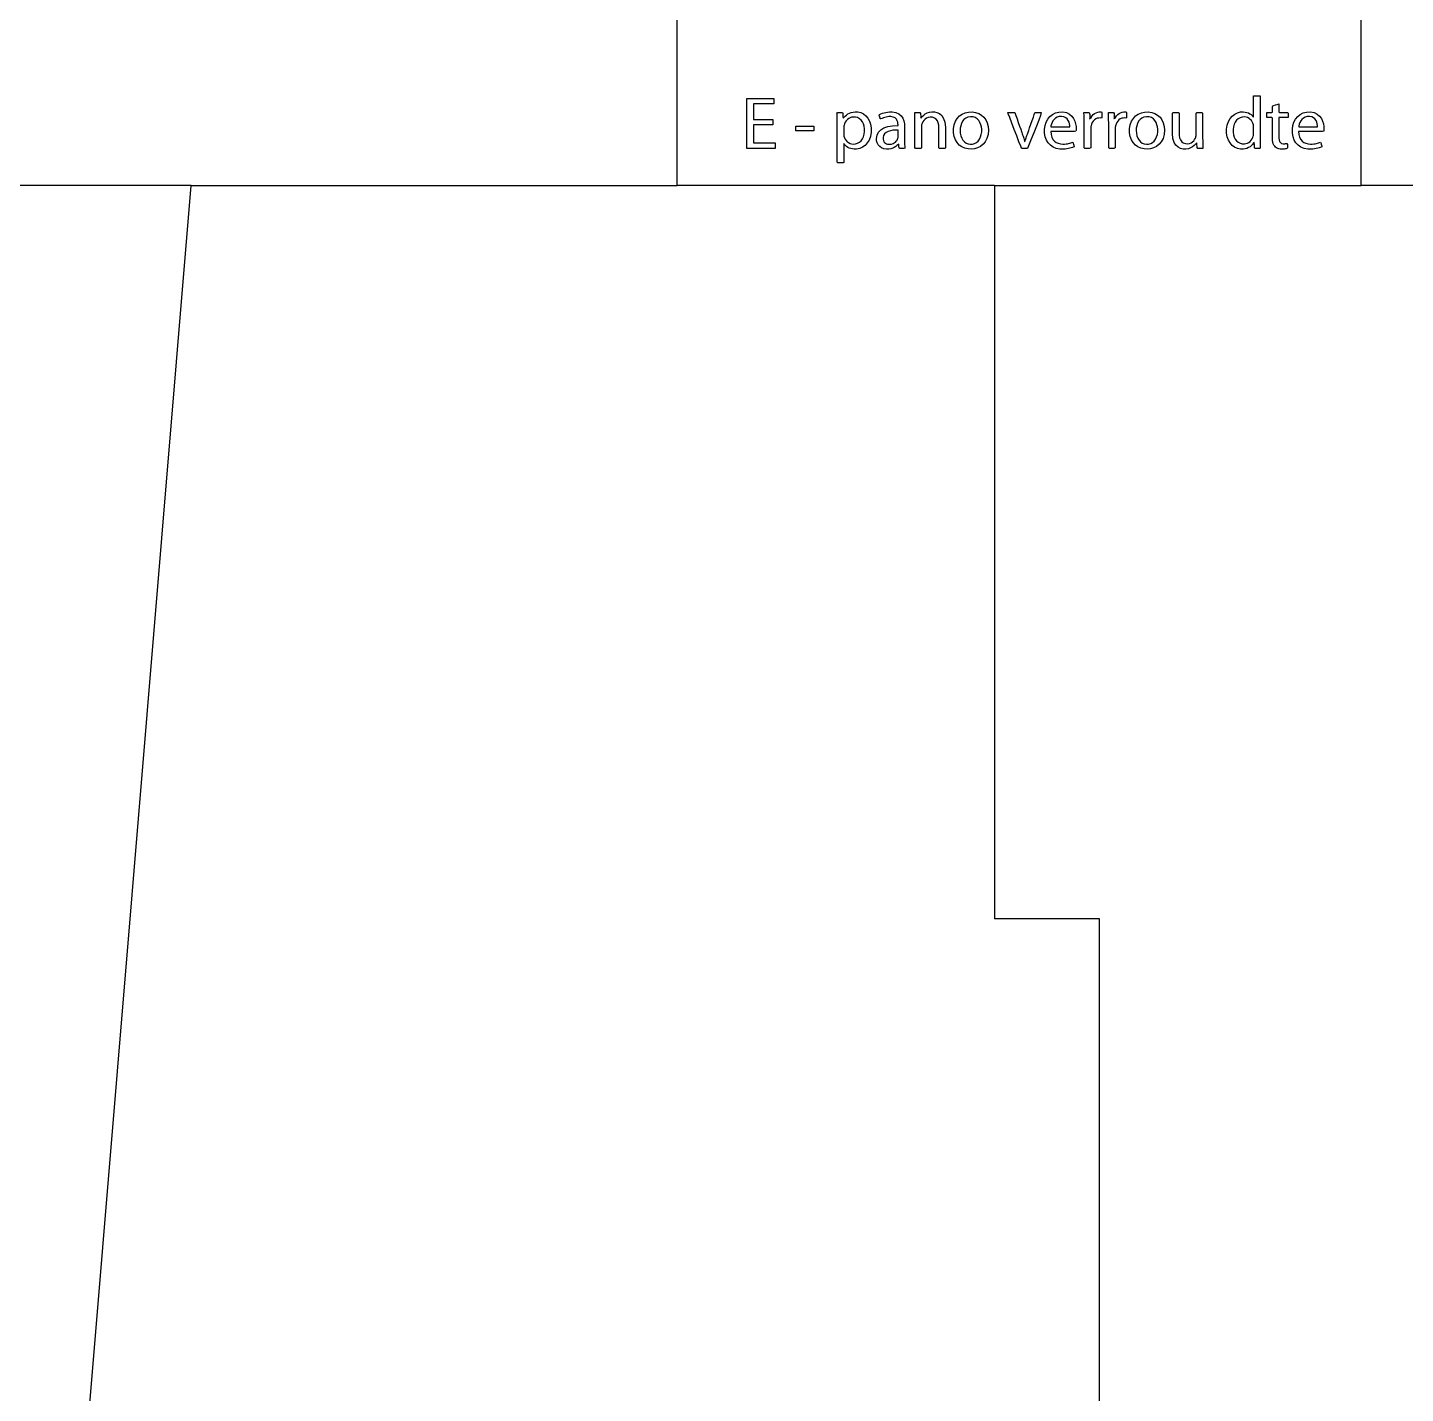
# Model space of a CAD drawing. Header units: metres. Extents: x 1885 to 2636, y 491 to 906.
# Drawn here: x 1999.6 to 2052.2, y 660.9 to 713.1 of the extents above; entities that cross this region are included whole.
import ezdxf

# ---------------------------------------------------------------- set-up
doc = ezdxf.new("R2010")
doc.units = ezdxf.units.M

msp = doc.modelspace()

# ---------------------------------------------------------------- linework, layer by layer
at = {"layer": 'COMPONENT1'}
for p, q in [((2050.537, 707.062), (2050.537, 746.552)), ((2024.437, 707.062), (2024.437, 721.562)), ((2005.89, 707.062), (1994.437, 707.062)), ((2001.55, 654.795), (2005.89, 707.062)), ((2005.89, 707.062), (2024.437, 707.062)), ((2036.551, 707.062), (2024.437, 707.062)), ((2036.551, 707.062), (2050.537, 707.062)), ((2036.551, 707.062), (2036.551, 679.062)), ((2062.837, 707.062), (2050.537, 707.062)), ((2040.552, 679.062), (2036.551, 679.062)), ((2040.552, 660.062), (2040.552, 679.062))]:
    msp.add_line(p, q, dxfattribs=at)
at = {"layer": 'COMPONENT18'}
for p, q in [((2027.099, 708.483), (2027.099, 710.384)), ((2027.099, 710.384), (2028.128, 710.384)), ((2028.128, 710.384), (2028.128, 710.178)), ((2046.43, 710.457), (2046.43, 710.486)), ((2046.43, 710.486), (2046.471, 710.486)), ((2046.43, 710.37), (2046.43, 710.457)), ((2046.43, 710.244), (2046.43, 710.37)), ((2046.471, 710.486), (2046.51, 710.486)), ((2046.51, 710.486), (2046.555, 710.486)), ((2046.555, 710.486), (2046.599, 710.486)), ((2046.599, 710.486), (2046.638, 710.486)), ((2046.638, 710.486), (2046.676, 710.486)), ((2046.676, 710.486), (2046.676, 710.416)), ((2046.676, 710.416), (2046.676, 710.233)), ((2028.128, 710.178), (2027.347, 710.178)), ((2027.347, 710.178), (2027.347, 709.578)), ((2030.534, 709.844), (2030.565, 709.848)), ((2030.536, 709.795), (2030.534, 709.844)), ((2030.538, 709.745), (2030.536, 709.795)), ((2030.565, 709.848), (2030.599, 709.848)), ((2030.599, 709.848), (2030.638, 709.848)), ((2030.638, 709.848), (2030.679, 709.848)), ((2030.679, 709.848), (2030.714, 709.848)), ((2030.714, 709.848), (2030.741, 709.848)), ((2030.741, 709.848), (2030.755, 709.818)), ((2030.755, 709.818), (2030.757, 709.782)), ((2030.757, 709.782), (2030.76, 709.74)), ((2030.892, 709.755), (2030.947, 709.795)), ((2030.947, 709.795), (2031.008, 709.827)), ((2031.008, 709.827), (2031.074, 709.851)), ((2031.074, 709.851), (2031.147, 709.868)), ((2031.147, 709.868), (2031.224, 709.876)), ((2031.224, 709.876), (2031.329, 709.872)), ((2031.329, 709.872), (2031.443, 709.846)), ((2031.443, 709.846), (2031.546, 709.796)), ((2031.546, 709.796), (2031.637, 709.725)), ((2032.16, 709.77), (2032.213, 709.797)), ((2032.213, 709.797), (2032.271, 709.821)), ((2032.271, 709.821), (2032.333, 709.841)), ((2032.333, 709.841), (2032.399, 709.857)), ((2032.399, 709.857), (2032.468, 709.869)), ((2032.468, 709.869), (2032.539, 709.875)), ((2032.539, 709.875), (2032.639, 709.875)), ((2032.639, 709.875), (2032.786, 709.851)), ((2032.786, 709.851), (2032.901, 709.799)), ((2032.901, 709.799), (2032.987, 709.725)), ((2033.502, 709.814), (2033.501, 709.848)), ((2033.501, 709.848), (2033.561, 709.848)), ((2033.505, 709.763), (2033.502, 709.814)), ((2033.561, 709.848), (2033.609, 709.848)), ((2033.609, 709.848), (2033.657, 709.848)), ((2033.657, 709.848), (2033.697, 709.848)), ((2033.697, 709.848), (2033.722, 709.813)), ((2033.722, 709.813), (2033.724, 709.769)), ((2033.843, 709.75), (2033.906, 709.797)), ((2033.906, 709.797), (2033.979, 709.835)), ((2033.979, 709.835), (2034.063, 709.862)), ((2034.063, 709.862), (2034.157, 709.876)), ((2034.157, 709.876), (2034.25, 709.873)), ((2034.25, 709.873), (2034.346, 709.852)), ((2034.346, 709.852), (2034.442, 709.807)), ((2034.442, 709.807), (2034.531, 709.734)), ((2035.211, 709.718), (2035.313, 709.79)), ((2035.313, 709.79), (2035.429, 709.841)), ((2035.429, 709.841), (2035.555, 709.87)), ((2035.555, 709.87), (2035.691, 709.876)), ((2035.691, 709.876), (2035.824, 709.857)), ((2035.824, 709.857), (2035.945, 709.816)), ((2035.945, 709.816), (2036.051, 709.753)), ((2037.073, 709.802), (2037.056, 709.848)), ((2037.056, 709.848), (2037.1, 709.848)), ((2037.128, 709.658), (2037.073, 709.802)), ((2037.1, 709.848), (2037.142, 709.848)), ((2037.142, 709.848), (2037.19, 709.848)), ((2037.19, 709.848), (2037.238, 709.848)), ((2037.238, 709.848), (2037.28, 709.848)), ((2037.28, 709.848), (2037.321, 709.848)), ((2037.321, 709.848), (2037.332, 709.816)), ((2037.332, 709.816), (2037.362, 709.732)), ((2038.028, 709.675), (2038.064, 709.779)), ((2038.064, 709.779), (2038.085, 709.84)), ((2038.085, 709.84), (2038.111, 709.848)), ((2038.111, 709.848), (2038.147, 709.848)), ((2038.147, 709.848), (2038.191, 709.848)), ((2038.191, 709.848), (2038.239, 709.848)), ((2038.239, 709.848), (2038.284, 709.848)), ((2038.284, 709.848), (2038.321, 709.848)), ((2038.321, 709.848), (2038.305, 709.74)), ((2038.659, 709.701), (2038.757, 709.78)), ((2038.757, 709.78), (2038.871, 709.838)), ((2038.871, 709.838), (2039.001, 709.87)), ((2039.001, 709.87), (2039.149, 709.875)), ((2039.149, 709.875), (2039.291, 709.847)), ((2039.291, 709.847), (2039.405, 709.792)), ((2039.405, 709.792), (2039.495, 709.716)), ((2039.959, 709.814), (2039.958, 709.848)), ((2039.958, 709.848), (2040.004, 709.848)), ((2039.961, 709.763), (2039.959, 709.814)), ((2040.004, 709.848), (2040.043, 709.848)), ((2040.043, 709.848), (2040.085, 709.848)), ((2040.085, 709.848), (2040.124, 709.848)), ((2040.124, 709.848), (2040.155, 709.848)), ((2040.155, 709.848), (2040.175, 709.818)), ((2040.175, 709.818), (2040.177, 709.776)), ((2040.177, 709.776), (2040.179, 709.725)), ((2040.314, 709.769), (2040.365, 709.811)), ((2040.365, 709.811), (2040.421, 709.843)), ((2040.421, 709.843), (2040.482, 709.864)), ((2040.482, 709.864), (2040.545, 709.875)), ((2040.545, 709.875), (2040.58, 709.877)), ((2040.58, 709.877), (2040.607, 709.875)), ((2040.607, 709.875), (2040.632, 709.872)), ((2040.632, 709.872), (2040.642, 709.837)), ((2040.642, 709.837), (2040.642, 709.798)), ((2040.642, 709.798), (2040.642, 709.754)), ((2040.893, 709.814), (2040.892, 709.848)), ((2040.892, 709.848), (2040.938, 709.848)), ((2040.896, 709.763), (2040.893, 709.814)), ((2040.938, 709.848), (2040.977, 709.848)), ((2040.977, 709.848), (2041.019, 709.848)), ((2041.019, 709.848), (2041.058, 709.848)), ((2041.058, 709.848), (2041.089, 709.848)), ((2041.089, 709.848), (2041.109, 709.818)), ((2041.109, 709.818), (2041.111, 709.776)), ((2041.111, 709.776), (2041.113, 709.725)), ((2041.248, 709.769), (2041.299, 709.811)), ((2041.299, 709.811), (2041.356, 709.843)), ((2041.356, 709.843), (2041.416, 709.864)), ((2041.416, 709.864), (2041.479, 709.875)), ((2041.479, 709.875), (2041.514, 709.877)), ((2041.514, 709.877), (2041.541, 709.875)), ((2041.541, 709.875), (2041.566, 709.872)), ((2041.566, 709.872), (2041.576, 709.837)), ((2041.576, 709.837), (2041.576, 709.798)), ((2041.576, 709.798), (2041.576, 709.754)), ((2041.93, 709.718), (2042.033, 709.79)), ((2042.033, 709.79), (2042.148, 709.841)), ((2042.148, 709.841), (2042.275, 709.87)), ((2042.275, 709.87), (2042.41, 709.876)), ((2042.41, 709.876), (2042.544, 709.857)), ((2042.544, 709.857), (2042.665, 709.816)), ((2042.665, 709.816), (2042.771, 709.753)), ((2043.338, 709.826), (2043.363, 709.848)), ((2043.338, 709.724), (2043.338, 709.826)), ((2043.363, 709.848), (2043.408, 709.848)), ((2043.408, 709.848), (2043.462, 709.848)), ((2043.462, 709.848), (2043.516, 709.848)), ((2043.516, 709.848), (2043.56, 709.848)), ((2043.56, 709.848), (2043.586, 709.827)), ((2043.586, 709.827), (2043.586, 709.731)), ((2044.24, 709.825), (2044.266, 709.848)), ((2044.24, 709.718), (2044.24, 709.825)), ((2044.266, 709.848), (2044.31, 709.848)), ((2044.31, 709.848), (2044.364, 709.848)), ((2044.364, 709.848), (2044.419, 709.848)), ((2044.419, 709.848), (2044.463, 709.848)), ((2044.463, 709.848), (2044.488, 709.821)), ((2044.488, 709.821), (2044.488, 709.694)), ((2045.614, 709.715), (2045.71, 709.79)), ((2045.71, 709.79), (2045.816, 709.842)), ((2045.816, 709.842), (2045.932, 709.871)), ((2045.932, 709.871), (2046.039, 709.876)), ((2046.039, 709.876), (2046.111, 709.869)), ((2046.111, 709.869), (2046.178, 709.854)), ((2046.178, 709.854), (2046.237, 709.832)), ((2046.237, 709.832), (2046.289, 709.805)), ((2046.289, 709.805), (2046.335, 709.773)), ((2046.335, 709.773), (2046.373, 709.738)), ((2046.43, 710.097), (2046.43, 710.244)), ((2046.43, 709.948), (2046.43, 710.097)), ((2046.43, 709.815), (2046.43, 709.948)), ((2046.43, 709.717), (2046.43, 709.815)), ((2046.676, 710.233), (2046.676, 709.972)), ((2046.676, 709.972), (2046.676, 709.673)), ((2046.936, 709.823), (2046.943, 709.848)), ((2046.936, 709.782), (2046.936, 709.823)), ((2046.936, 709.734), (2046.936, 709.782)), ((2046.943, 709.848), (2046.976, 709.848)), ((2046.976, 709.848), (2047.026, 709.848)), ((2047.026, 709.848), (2047.079, 709.848)), ((2047.079, 709.848), (2047.123, 709.848)), ((2047.123, 709.848), (2047.148, 709.86)), ((2047.148, 710.078), (2047.162, 710.107)), ((2047.148, 710.027), (2047.148, 710.078)), ((2047.148, 709.964), (2047.148, 710.027)), ((2047.148, 709.903), (2047.148, 709.964)), ((2047.148, 709.86), (2047.148, 709.903)), ((2047.162, 710.107), (2047.206, 710.12)), ((2047.206, 710.12), (2047.265, 710.138)), ((2047.265, 710.138), (2047.325, 710.156)), ((2047.325, 710.156), (2047.39, 710.176)), ((2047.39, 710.176), (2047.39, 710.088)), ((2047.39, 710.088), (2047.39, 710.007)), ((2047.39, 710.007), (2047.39, 709.927)), ((2047.39, 709.927), (2047.39, 709.868)), ((2047.39, 709.868), (2047.424, 709.848)), ((2047.424, 709.848), (2047.495, 709.848)), ((2047.495, 709.848), (2047.584, 709.848)), ((2047.584, 709.848), (2047.669, 709.848)), ((2047.669, 709.848), (2047.729, 709.848)), ((2047.729, 709.848), (2047.745, 709.827)), ((2047.745, 709.827), (2047.745, 709.787)), ((2047.745, 709.787), (2047.745, 709.74)), ((2048.114, 709.701), (2048.211, 709.78)), ((2048.211, 709.78), (2048.325, 709.838)), ((2048.325, 709.838), (2048.455, 709.87)), ((2048.455, 709.87), (2048.604, 709.875)), ((2048.604, 709.875), (2048.745, 709.847)), ((2048.745, 709.847), (2048.859, 709.792)), ((2048.859, 709.792), (2048.949, 709.716)), ((2027.347, 709.578), (2028.083, 709.578)), ((2028.083, 709.374), (2027.347, 709.374)), ((2027.347, 709.374), (2027.347, 708.689)), ((2028.083, 709.578), (2028.083, 709.374)), ((2028.959, 709.154), (2028.959, 709.335)), ((2028.959, 709.335), (2029.655, 709.335)), ((2029.655, 709.335), (2029.655, 709.154)), ((2030.54, 709.694), (2030.538, 709.745)), ((2030.541, 709.64), (2030.54, 709.694)), ((2030.543, 709.584), (2030.541, 709.64)), ((2030.544, 709.527), (2030.543, 709.584)), ((2030.544, 709.466), (2030.544, 709.527)), ((2030.545, 709.403), (2030.544, 709.466)), ((2030.545, 709.34), (2030.545, 709.403)), ((2030.545, 709.176), (2030.545, 709.34)), ((2030.76, 709.74), (2030.762, 709.697)), ((2030.762, 709.697), (2030.765, 709.658)), ((2030.765, 709.658), (2030.767, 709.629)), ((2030.767, 709.629), (2030.799, 709.654)), ((2030.791, 709.298), (2030.79, 709.263)), ((2030.79, 709.263), (2030.79, 709.235)), ((2030.797, 709.335), (2030.791, 709.298)), ((2030.806, 709.371), (2030.797, 709.335)), ((2030.799, 709.654), (2030.842, 709.708)), ((2030.821, 709.422), (2030.806, 709.371)), ((2030.85, 709.482), (2030.821, 709.422)), ((2030.842, 709.708), (2030.892, 709.755)), ((2030.887, 709.536), (2030.85, 709.482)), ((2030.931, 709.582), (2030.887, 709.536)), ((2030.981, 709.62), (2030.931, 709.582)), ((2031.036, 709.649), (2030.981, 709.62)), ((2031.094, 709.668), (2031.036, 709.649)), ((2031.155, 709.678), (2031.094, 709.668)), ((2031.236, 709.675), (2031.155, 709.678)), ((2031.321, 709.654), (2031.236, 709.675)), ((2031.394, 709.615), (2031.321, 709.654)), ((2031.457, 709.56), (2031.394, 709.615)), ((2031.507, 709.493), (2031.457, 709.56)), ((2031.546, 709.413), (2031.507, 709.493)), ((2031.572, 709.325), (2031.546, 709.413)), ((2031.586, 709.231), (2031.572, 709.325)), ((2031.637, 709.725), (2031.713, 709.634)), ((2031.713, 709.634), (2031.773, 709.525)), ((2031.773, 709.525), (2031.815, 709.4)), ((2031.815, 709.4), (2031.836, 709.26)), ((2031.836, 709.26), (2031.836, 709.097)), ((2032.146, 709.737), (2032.16, 709.77)), ((2032.156, 709.709), (2032.146, 709.737)), ((2032.167, 709.675), (2032.156, 709.709)), ((2032.179, 709.641), (2032.167, 709.675)), ((2032.188, 709.612), (2032.179, 709.641)), ((2032.213, 709.603), (2032.188, 709.612)), ((2032.209, 709.19), (2032.328, 709.261)), ((2032.257, 709.627), (2032.213, 709.603)), ((2032.305, 709.648), (2032.257, 709.627)), ((2032.355, 709.664), (2032.305, 709.648)), ((2032.328, 709.261), (2032.477, 709.312)), ((2032.407, 709.678), (2032.355, 709.664)), ((2032.46, 709.687), (2032.407, 709.678)), ((2032.515, 709.692), (2032.46, 709.687)), ((2032.477, 709.312), (2032.656, 709.342)), ((2032.586, 709.692), (2032.515, 709.692)), ((2032.682, 709.676), (2032.586, 709.692)), ((2032.656, 709.342), (2032.864, 709.352)), ((2032.753, 709.642), (2032.682, 709.676)), ((2032.803, 709.594), (2032.753, 709.642)), ((2032.835, 709.539), (2032.803, 709.594)), ((2032.854, 709.48), (2032.835, 709.539)), ((2032.862, 709.423), (2032.854, 709.48)), ((2032.864, 709.378), (2032.862, 709.423)), ((2032.864, 709.352), (2032.864, 709.378)), ((2032.987, 709.725), (2033.047, 709.633)), ((2033.047, 709.633), (2033.085, 709.53)), ((2033.085, 709.53), (2033.105, 709.418)), ((2033.105, 709.418), (2033.109, 709.32)), ((2033.109, 709.32), (2033.109, 709.286)), ((2033.109, 709.286), (2033.109, 709.211)), ((2033.507, 709.711), (2033.505, 709.763)), ((2033.509, 709.657), (2033.507, 709.711)), ((2033.51, 709.601), (2033.509, 709.657)), ((2033.51, 709.541), (2033.51, 709.601)), ((2033.511, 709.479), (2033.51, 709.541)), ((2033.511, 709.418), (2033.511, 709.479)), ((2033.511, 709.264), (2033.511, 709.418)), ((2033.511, 709.055), (2033.511, 709.264)), ((2033.724, 709.769), (2033.728, 709.719)), ((2033.728, 709.719), (2033.73, 709.671)), ((2033.73, 709.671), (2033.733, 709.636)), ((2033.733, 709.636), (2033.79, 709.698)), ((2033.76, 709.342), (2033.759, 709.304)), ((2033.759, 709.304), (2033.759, 709.254)), ((2033.759, 709.254), (2033.759, 709.127)), ((2033.765, 709.378), (2033.76, 709.342)), ((2033.773, 709.41), (2033.765, 709.378)), ((2033.783, 709.44), (2033.773, 709.41)), ((2033.812, 709.499), (2033.783, 709.44)), ((2033.79, 709.698), (2033.843, 709.75)), ((2033.851, 709.552), (2033.812, 709.499)), ((2033.899, 709.598), (2033.851, 709.552)), ((2033.954, 709.635), (2033.899, 709.598)), ((2034.017, 709.66), (2033.954, 709.635)), ((2034.085, 709.672), (2034.017, 709.66)), ((2034.174, 709.668), (2034.085, 709.672)), ((2034.257, 709.641), (2034.174, 709.668)), ((2034.321, 709.595), (2034.257, 709.641)), ((2034.369, 709.531), (2034.321, 709.595)), ((2034.401, 709.454), (2034.369, 709.531)), ((2034.419, 709.366), (2034.401, 709.454)), ((2034.425, 709.27), (2034.419, 709.366)), ((2034.425, 709.222), (2034.425, 709.27)), ((2034.531, 709.734), (2034.604, 709.627)), ((2034.604, 709.627), (2034.654, 709.483)), ((2034.654, 709.483), (2034.673, 709.295)), ((2034.673, 709.295), (2034.673, 709.246)), ((2034.982, 709.235), (2035.007, 709.383)), ((2035.007, 709.383), (2035.055, 709.514)), ((2035.055, 709.514), (2035.124, 709.626)), ((2035.124, 709.626), (2035.211, 709.718)), ((2035.238, 709.256), (2035.232, 709.163)), ((2035.255, 709.348), (2035.238, 709.256)), ((2035.284, 709.435), (2035.255, 709.348)), ((2035.326, 709.514), (2035.284, 709.435)), ((2035.38, 709.582), (2035.326, 709.514)), ((2035.448, 709.636), (2035.38, 709.582)), ((2035.529, 709.673), (2035.448, 709.636)), ((2035.624, 709.689), (2035.529, 709.673)), ((2035.725, 709.683), (2035.624, 709.689)), ((2035.813, 709.654), (2035.725, 709.683)), ((2035.886, 709.606), (2035.813, 709.654)), ((2035.945, 709.543), (2035.886, 709.606)), ((2035.991, 709.468), (2035.945, 709.543)), ((2036.025, 709.385), (2035.991, 709.468)), ((2036.047, 709.298), (2036.025, 709.385)), ((2036.057, 709.211), (2036.047, 709.298)), ((2036.051, 709.753), (2036.141, 709.671)), ((2036.141, 709.671), (2036.214, 709.57)), ((2036.214, 709.57), (2036.268, 709.453)), ((2036.268, 709.453), (2036.301, 709.322)), ((2036.301, 709.322), (2036.313, 709.177)), ((2037.207, 709.449), (2037.128, 709.658)), ((2037.301, 709.204), (2037.207, 709.449)), ((2037.362, 709.732), (2037.404, 709.611)), ((2037.404, 709.611), (2037.452, 709.473)), ((2037.452, 709.473), (2037.501, 709.334)), ((2037.501, 709.334), (2037.544, 709.211)), ((2037.85, 709.162), (2037.887, 709.27)), ((2037.887, 709.27), (2037.933, 709.403)), ((2037.933, 709.403), (2037.982, 709.543)), ((2037.982, 709.543), (2038.028, 709.675)), ((2038.143, 709.329), (2038.045, 709.077)), ((2038.234, 709.56), (2038.143, 709.329)), ((2038.305, 709.74), (2038.234, 709.56)), ((2038.457, 709.21), (2038.478, 709.353)), ((2038.478, 709.353), (2038.519, 709.484)), ((2038.519, 709.484), (2038.58, 709.601)), ((2038.58, 709.601), (2038.659, 709.701)), ((2038.701, 709.34), (2038.698, 709.298)), ((2038.698, 709.298), (2038.745, 709.298)), ((2038.718, 709.406), (2038.701, 709.34)), ((2038.743, 709.471), (2038.718, 709.406)), ((2038.777, 709.534), (2038.743, 709.471)), ((2038.745, 709.298), (2038.834, 709.298)), ((2038.821, 709.59), (2038.777, 709.534)), ((2038.875, 709.638), (2038.821, 709.59)), ((2038.834, 709.298), (2038.95, 709.298)), ((2038.941, 709.674), (2038.875, 709.638)), ((2039.018, 709.695), (2038.941, 709.674)), ((2038.95, 709.298), (2039.079, 709.298)), ((2039.108, 709.698), (2039.018, 709.695)), ((2039.079, 709.298), (2039.206, 709.298)), ((2039.194, 709.681), (2039.108, 709.698)), ((2039.264, 709.648), (2039.194, 709.681)), ((2039.206, 709.298), (2039.315, 709.298)), ((2039.318, 709.603), (2039.264, 709.648)), ((2039.315, 709.298), (2039.391, 709.298)), ((2039.36, 709.547), (2039.318, 709.603)), ((2039.389, 709.485), (2039.36, 709.547)), ((2039.408, 709.421), (2039.389, 709.485)), ((2039.391, 709.298), (2039.42, 709.298)), ((2039.418, 709.357), (2039.408, 709.421)), ((2039.42, 709.298), (2039.418, 709.357)), ((2039.495, 709.716), (2039.562, 709.624)), ((2039.562, 709.624), (2039.61, 709.522)), ((2039.61, 709.522), (2039.641, 709.416)), ((2039.641, 709.416), (2039.656, 709.312)), ((2039.656, 709.312), (2039.66, 709.232)), ((2039.963, 709.71), (2039.961, 709.763)), ((2039.965, 709.656), (2039.963, 709.71)), ((2039.966, 709.601), (2039.965, 709.656)), ((2039.967, 709.543), (2039.966, 709.601)), ((2039.968, 709.484), (2039.967, 709.543)), ((2039.968, 709.422), (2039.968, 709.484)), ((2039.968, 709.379), (2039.968, 709.422)), ((2039.968, 709.265), (2039.968, 709.379)), ((2039.968, 709.105), (2039.968, 709.265)), ((2040.179, 709.725), (2040.181, 709.673)), ((2040.181, 709.673), (2040.183, 709.626)), ((2040.183, 709.626), (2040.23, 709.66)), ((2040.184, 709.592), (2040.183, 709.626)), ((2040.217, 709.256), (2040.216, 709.225)), ((2040.22, 709.287), (2040.217, 709.256)), ((2040.223, 709.316), (2040.22, 709.287)), ((2040.228, 709.343), (2040.223, 709.316)), ((2040.248, 709.411), (2040.228, 709.343)), ((2040.23, 709.66), (2040.268, 709.719)), ((2040.276, 709.472), (2040.248, 709.411)), ((2040.268, 709.719), (2040.314, 709.769)), ((2040.312, 709.526), (2040.276, 709.472)), ((2040.356, 709.57), (2040.312, 709.526)), ((2040.406, 709.605), (2040.356, 709.57)), ((2040.463, 709.629), (2040.406, 709.605)), ((2040.526, 709.641), (2040.463, 709.629)), ((2040.577, 709.642), (2040.526, 709.641)), ((2040.61, 709.641), (2040.577, 709.642)), ((2040.642, 709.645), (2040.61, 709.641)), ((2040.642, 709.754), (2040.642, 709.709)), ((2040.642, 709.709), (2040.642, 709.671)), ((2040.642, 709.671), (2040.642, 709.645)), ((2040.898, 709.71), (2040.896, 709.763)), ((2040.899, 709.656), (2040.898, 709.71)), ((2040.9, 709.601), (2040.899, 709.656)), ((2040.901, 709.543), (2040.9, 709.601)), ((2040.902, 709.484), (2040.901, 709.543)), ((2040.902, 709.422), (2040.902, 709.484)), ((2040.902, 709.379), (2040.902, 709.422)), ((2040.902, 709.265), (2040.902, 709.379)), ((2040.902, 709.105), (2040.902, 709.265)), ((2041.113, 709.725), (2041.115, 709.673)), ((2041.115, 709.673), (2041.117, 709.626)), ((2041.117, 709.626), (2041.164, 709.66)), ((2041.119, 709.592), (2041.117, 709.626)), ((2041.151, 709.256), (2041.15, 709.225)), ((2041.154, 709.287), (2041.151, 709.256)), ((2041.157, 709.316), (2041.154, 709.287)), ((2041.162, 709.343), (2041.157, 709.316)), ((2041.182, 709.411), (2041.162, 709.343)), ((2041.164, 709.66), (2041.203, 709.719)), ((2041.21, 709.472), (2041.182, 709.411)), ((2041.203, 709.719), (2041.248, 709.769)), ((2041.246, 709.526), (2041.21, 709.472)), ((2041.29, 709.57), (2041.246, 709.526)), ((2041.341, 709.605), (2041.29, 709.57)), ((2041.398, 709.629), (2041.341, 709.605)), ((2041.461, 709.641), (2041.398, 709.629)), ((2041.511, 709.642), (2041.461, 709.641)), ((2041.544, 709.641), (2041.511, 709.642)), ((2041.576, 709.645), (2041.544, 709.641)), ((2041.576, 709.754), (2041.576, 709.709)), ((2041.576, 709.709), (2041.576, 709.671)), ((2041.576, 709.671), (2041.576, 709.645)), ((2041.701, 709.235), (2041.726, 709.383)), ((2041.726, 709.383), (2041.775, 709.514)), ((2041.775, 709.514), (2041.843, 709.626)), ((2041.843, 709.626), (2041.93, 709.718)), ((2041.957, 709.256), (2041.952, 709.163)), ((2041.975, 709.348), (2041.957, 709.256)), ((2042.004, 709.435), (2041.975, 709.348)), ((2042.046, 709.514), (2042.004, 709.435)), ((2042.1, 709.582), (2042.046, 709.514)), ((2042.167, 709.636), (2042.1, 709.582)), ((2042.248, 709.673), (2042.167, 709.636)), ((2042.343, 709.689), (2042.248, 709.673)), ((2042.445, 709.683), (2042.343, 709.689)), ((2042.533, 709.654), (2042.445, 709.683)), ((2042.606, 709.606), (2042.533, 709.654)), ((2042.665, 709.543), (2042.606, 709.606)), ((2042.711, 709.468), (2042.665, 709.543)), ((2042.745, 709.385), (2042.711, 709.468)), ((2042.766, 709.298), (2042.745, 709.385)), ((2042.777, 709.211), (2042.766, 709.298)), ((2042.771, 709.753), (2042.861, 709.671)), ((2042.861, 709.671), (2042.934, 709.57)), ((2042.934, 709.57), (2042.987, 709.453)), ((2042.987, 709.453), (2043.021, 709.322)), ((2043.021, 709.322), (2043.032, 709.177)), ((2043.338, 709.567), (2043.338, 709.724)), ((2043.338, 709.39), (2043.338, 709.567)), ((2043.338, 709.223), (2043.338, 709.39)), ((2043.586, 709.731), (2043.586, 709.583)), ((2043.586, 709.583), (2043.586, 709.415)), ((2043.586, 709.415), (2043.586, 709.258)), ((2043.586, 709.258), (2043.586, 709.141)), ((2044.24, 709.554), (2044.24, 709.718)), ((2044.24, 709.368), (2044.24, 709.554)), ((2044.24, 709.194), (2044.24, 709.368)), ((2044.488, 709.694), (2044.488, 709.5)), ((2044.488, 709.5), (2044.488, 709.279)), ((2044.488, 709.279), (2044.488, 709.072)), ((2045.402, 709.215), (2045.424, 709.368)), ((2045.424, 709.368), (2045.469, 709.503)), ((2045.469, 709.503), (2045.533, 709.619)), ((2045.533, 709.619), (2045.614, 709.715)), ((2045.665, 709.307), (2045.653, 709.204)), ((2045.691, 709.401), (2045.665, 709.307)), ((2045.729, 709.485), (2045.691, 709.401)), ((2045.779, 709.556), (2045.729, 709.485)), ((2045.841, 709.612), (2045.779, 709.556)), ((2045.913, 709.653), (2045.841, 709.612)), ((2045.996, 709.677), (2045.913, 709.653)), ((2046.08, 709.681), (2045.996, 709.677)), ((2046.145, 709.673), (2046.08, 709.681)), ((2046.204, 709.654), (2046.145, 709.673)), ((2046.258, 709.625), (2046.204, 709.654)), ((2046.305, 709.589), (2046.258, 709.625)), ((2046.346, 709.546), (2046.305, 709.589)), ((2046.379, 709.498), (2046.346, 709.546)), ((2046.373, 709.738), (2046.405, 709.7)), ((2046.404, 709.445), (2046.379, 709.498)), ((2046.422, 709.383), (2046.404, 709.445)), ((2046.405, 709.7), (2046.424, 709.671)), ((2046.426, 709.357), (2046.422, 709.383)), ((2046.424, 709.671), (2046.43, 709.717)), ((2046.429, 709.33), (2046.426, 709.357)), ((2046.43, 709.293), (2046.429, 709.33)), ((2046.43, 709.257), (2046.43, 709.293)), ((2046.43, 709.22), (2046.43, 709.257)), ((2046.676, 709.673), (2046.676, 709.373)), ((2046.676, 709.373), (2046.676, 709.108)), ((2046.936, 709.691), (2046.936, 709.734)), ((2046.94, 709.659), (2046.936, 709.691)), ((2046.969, 709.659), (2046.94, 709.659)), ((2047.017, 709.659), (2046.969, 709.659)), ((2047.07, 709.659), (2047.017, 709.659)), ((2047.117, 709.659), (2047.07, 709.659)), ((2047.148, 709.638), (2047.117, 709.659)), ((2047.148, 709.526), (2047.148, 709.638)), ((2047.148, 709.354), (2047.148, 709.526)), ((2047.148, 709.166), (2047.148, 709.354)), ((2047.398, 709.659), (2047.39, 709.544)), ((2047.39, 709.544), (2047.39, 709.379)), ((2047.39, 709.379), (2047.39, 709.193)), ((2047.45, 709.659), (2047.398, 709.659)), ((2047.531, 709.659), (2047.45, 709.659)), ((2047.62, 709.659), (2047.531, 709.659)), ((2047.698, 709.659), (2047.62, 709.659)), ((2047.745, 709.666), (2047.698, 709.659)), ((2047.745, 709.74), (2047.745, 709.695)), ((2047.745, 709.695), (2047.745, 709.666)), ((2047.912, 709.21), (2047.932, 709.353)), ((2047.932, 709.353), (2047.973, 709.484)), ((2047.973, 709.484), (2048.034, 709.601)), ((2048.034, 709.601), (2048.114, 709.701)), ((2048.156, 709.34), (2048.153, 709.298)), ((2048.153, 709.298), (2048.199, 709.298)), ((2048.172, 709.406), (2048.156, 709.34)), ((2048.197, 709.471), (2048.172, 709.406)), ((2048.231, 709.534), (2048.197, 709.471)), ((2048.199, 709.298), (2048.288, 709.298)), ((2048.275, 709.59), (2048.231, 709.534)), ((2048.33, 709.638), (2048.275, 709.59)), ((2048.288, 709.298), (2048.405, 709.298)), ((2048.395, 709.674), (2048.33, 709.638)), ((2048.472, 709.695), (2048.395, 709.674)), ((2048.405, 709.298), (2048.534, 709.298)), ((2048.563, 709.698), (2048.472, 709.695)), ((2048.534, 709.298), (2048.66, 709.298)), ((2048.649, 709.681), (2048.563, 709.698)), ((2048.718, 709.648), (2048.649, 709.681)), ((2048.66, 709.298), (2048.769, 709.298)), ((2048.773, 709.603), (2048.718, 709.648)), ((2048.769, 709.298), (2048.845, 709.298)), ((2048.814, 709.547), (2048.773, 709.603)), ((2048.843, 709.485), (2048.814, 709.547)), ((2048.862, 709.421), (2048.843, 709.485)), ((2048.845, 709.298), (2048.874, 709.298)), ((2048.872, 709.357), (2048.862, 709.421)), ((2048.874, 709.298), (2048.872, 709.357)), ((2048.949, 709.716), (2049.017, 709.624)), ((2049.017, 709.624), (2049.065, 709.522)), ((2049.065, 709.522), (2049.095, 709.416)), ((2049.095, 709.416), (2049.111, 709.312)), ((2049.111, 709.312), (2049.114, 709.232)), ((2029.655, 709.154), (2028.959, 709.154)), ((2030.545, 708.943), (2030.545, 709.176)), ((2030.545, 708.675), (2030.545, 708.943)), ((2030.79, 709.235), (2030.79, 709.197)), ((2030.79, 709.197), (2030.79, 709.154)), ((2030.79, 709.154), (2030.79, 709.112)), ((2030.79, 709.112), (2030.79, 709.075)), ((2030.79, 709.075), (2030.79, 709.039)), ((2030.79, 709.039), (2030.791, 709.012)), ((2030.791, 709.012), (2030.792, 708.987)), ((2030.792, 708.987), (2030.798, 708.95)), ((2030.798, 708.95), (2030.819, 708.885)), ((2030.819, 708.885), (2030.848, 708.829)), ((2030.848, 708.829), (2030.884, 708.779)), ((2030.884, 708.779), (2030.928, 708.736)), ((2030.928, 708.736), (2030.977, 708.7)), ((2031.398, 708.714), (2031.46, 708.769)), ((2031.46, 708.769), (2031.51, 708.84)), ((2031.51, 708.84), (2031.549, 708.923)), ((2031.549, 708.923), (2031.574, 709.019)), ((2031.574, 709.019), (2031.587, 709.126)), ((2031.587, 709.126), (2031.586, 709.231)), ((2031.761, 708.801), (2031.692, 708.687)), ((2031.81, 708.938), (2031.761, 708.801)), ((2031.836, 709.097), (2031.81, 708.938)), ((2032.044, 708.864), (2032.065, 708.991)), ((2032.049, 708.773), (2032.044, 708.864)), ((2032.072, 708.694), (2032.049, 708.773)), ((2032.065, 708.991), (2032.121, 709.1)), ((2032.121, 709.1), (2032.209, 709.19)), ((2032.31, 708.975), (2032.292, 708.891)), ((2032.292, 708.891), (2032.294, 708.827)), ((2032.294, 708.827), (2032.306, 708.777)), ((2032.306, 708.777), (2032.325, 708.736)), ((2032.351, 709.042), (2032.31, 708.975)), ((2032.325, 708.736), (2032.351, 708.701)), ((2032.411, 709.093), (2032.351, 709.042)), ((2032.487, 709.131), (2032.411, 709.093)), ((2032.575, 709.156), (2032.487, 709.131)), ((2032.67, 709.172), (2032.575, 709.156)), ((2032.77, 709.179), (2032.67, 709.172)), ((2032.722, 708.691), (2032.763, 708.722)), ((2032.763, 708.722), (2032.798, 708.758)), ((2032.87, 709.18), (2032.77, 709.179)), ((2032.798, 708.758), (2032.827, 708.797)), ((2032.827, 708.797), (2032.848, 708.838)), ((2032.848, 708.838), (2032.86, 708.868)), ((2032.86, 708.868), (2032.866, 708.898)), ((2032.866, 708.898), (2032.869, 708.927)), ((2032.869, 708.927), (2032.87, 708.957)), ((2032.87, 709.144), (2032.87, 709.18)), ((2032.87, 709.108), (2032.87, 709.144)), ((2032.87, 709.066), (2032.87, 709.108)), ((2032.87, 709.023), (2032.87, 709.066)), ((2032.87, 708.985), (2032.87, 709.023)), ((2032.87, 708.957), (2032.87, 708.985)), ((2033.109, 709.211), (2033.109, 709.111)), ((2033.109, 709.111), (2033.109, 709.005)), ((2033.109, 709.005), (2033.109, 708.908)), ((2033.109, 708.908), (2033.109, 708.838)), ((2033.109, 708.838), (2033.109, 708.81)), ((2033.109, 708.81), (2033.11, 708.761)), ((2033.11, 708.761), (2033.111, 708.712)), ((2033.511, 708.834), (2033.511, 709.055)), ((2033.511, 708.639), (2033.511, 708.834)), ((2033.759, 709.127), (2033.759, 708.955)), ((2033.759, 708.955), (2033.759, 708.772)), ((2033.759, 708.772), (2033.759, 708.611)), ((2034.425, 709.1), (2034.425, 709.222)), ((2034.425, 708.935), (2034.425, 709.1)), ((2034.425, 708.76), (2034.425, 708.935)), ((2034.425, 708.606), (2034.425, 708.76)), ((2034.673, 709.246), (2034.673, 709.12)), ((2034.673, 709.12), (2034.673, 708.95)), ((2034.673, 708.95), (2034.673, 708.769)), ((2034.673, 708.769), (2034.673, 708.61)), ((2034.981, 709.078), (2034.982, 709.235)), ((2035.006, 708.936), (2034.981, 709.078)), ((2035.052, 708.809), (2035.006, 708.936)), ((2035.118, 708.7), (2035.052, 708.809)), ((2035.232, 709.163), (2035.239, 709.058)), ((2035.239, 709.058), (2035.261, 708.96)), ((2035.261, 708.96), (2035.295, 708.873)), ((2035.295, 708.873), (2035.341, 708.797)), ((2035.341, 708.797), (2035.397, 708.734)), ((2035.397, 708.734), (2035.464, 708.685)), ((2035.857, 708.707), (2035.919, 708.763)), ((2035.919, 708.763), (2035.972, 708.833)), ((2035.972, 708.833), (2036.013, 708.916)), ((2036.013, 708.916), (2036.042, 709.01)), ((2036.042, 709.01), (2036.057, 709.114)), ((2036.057, 709.114), (2036.057, 709.211)), ((2036.191, 708.736), (2036.107, 708.636)), ((2036.256, 708.859), (2036.191, 708.736)), ((2036.298, 709.006), (2036.256, 708.859)), ((2036.313, 709.177), (2036.298, 709.006)), ((2037.395, 708.954), (2037.301, 709.204)), ((2037.48, 708.73), (2037.395, 708.954)), ((2037.544, 708.564), (2037.48, 708.73)), ((2037.544, 709.211), (2037.575, 709.122)), ((2037.575, 709.122), (2037.588, 709.084)), ((2037.588, 709.084), (2037.603, 709.042)), ((2037.603, 709.042), (2037.619, 708.997)), ((2037.619, 708.997), (2037.634, 708.952)), ((2037.634, 708.952), (2037.648, 708.909)), ((2037.648, 708.909), (2037.661, 708.866)), ((2037.661, 708.866), (2037.674, 708.824)), ((2037.674, 708.824), (2037.685, 708.782)), ((2037.685, 708.782), (2037.696, 708.74)), ((2037.696, 708.74), (2037.715, 708.761)), ((2037.715, 708.761), (2037.728, 708.802)), ((2037.728, 708.802), (2037.741, 708.845)), ((2037.741, 708.845), (2037.755, 708.887)), ((2037.755, 708.887), (2037.769, 708.93)), ((2037.769, 708.93), (2037.784, 708.974)), ((2037.784, 708.974), (2037.8, 709.019)), ((2037.8, 709.019), (2037.816, 709.065)), ((2037.816, 709.065), (2037.827, 709.096)), ((2037.827, 709.096), (2037.85, 709.162)), ((2037.95, 708.837), (2037.872, 708.638)), ((2038.045, 709.077), (2037.95, 708.837)), ((2038.459, 709.06), (2038.457, 709.21)), ((2038.482, 708.922), (2038.459, 709.06)), ((2038.527, 708.798), (2038.482, 708.922)), ((2038.593, 708.69), (2038.527, 708.798)), ((2038.692, 709.12), (2038.703, 709.005)), ((2038.732, 709.12), (2038.692, 709.12)), ((2038.703, 709.005), (2038.731, 708.907)), ((2038.731, 708.907), (2038.775, 708.826)), ((2038.838, 709.12), (2038.732, 709.12)), ((2038.775, 708.826), (2038.831, 708.761)), ((2038.831, 708.761), (2038.898, 708.711)), ((2038.989, 709.12), (2038.838, 709.12)), ((2039.162, 709.12), (2038.989, 709.12)), ((2039.336, 709.12), (2039.162, 709.12)), ((2039.49, 709.12), (2039.336, 709.12)), ((2039.602, 709.12), (2039.49, 709.12)), ((2039.655, 709.142), (2039.602, 709.12)), ((2039.657, 709.168), (2039.655, 709.142)), ((2039.659, 709.198), (2039.657, 709.168)), ((2039.66, 709.232), (2039.659, 709.198)), ((2039.968, 708.924), (2039.968, 709.105)), ((2039.968, 708.748), (2039.968, 708.924)), ((2039.968, 708.599), (2039.968, 708.748)), ((2040.216, 709.225), (2040.216, 709.172)), ((2040.216, 709.172), (2040.216, 709.08)), ((2040.216, 709.08), (2040.216, 708.955)), ((2040.216, 708.955), (2040.216, 708.814)), ((2040.216, 708.814), (2040.216, 708.678)), ((2040.902, 708.924), (2040.902, 709.105)), ((2040.902, 708.748), (2040.902, 708.924)), ((2040.902, 708.599), (2040.902, 708.748)), ((2041.15, 709.225), (2041.15, 709.172)), ((2041.15, 709.172), (2041.15, 709.08)), ((2041.15, 709.08), (2041.15, 708.955)), ((2041.15, 708.955), (2041.15, 708.814)), ((2041.15, 708.814), (2041.15, 708.678)), ((2041.701, 709.078), (2041.701, 709.235)), ((2041.725, 708.936), (2041.701, 709.078)), ((2041.771, 708.809), (2041.725, 708.936)), ((2041.837, 708.7), (2041.771, 708.809)), ((2041.952, 709.163), (2041.959, 709.058)), ((2041.959, 709.058), (2041.98, 708.96)), ((2041.98, 708.96), (2042.014, 708.873)), ((2042.014, 708.873), (2042.06, 708.797)), ((2042.06, 708.797), (2042.117, 708.734)), ((2042.117, 708.734), (2042.184, 708.685)), ((2042.576, 708.707), (2042.639, 708.763)), ((2042.639, 708.763), (2042.691, 708.833)), ((2042.691, 708.833), (2042.733, 708.916)), ((2042.733, 708.916), (2042.761, 709.01)), ((2042.761, 709.01), (2042.776, 709.114)), ((2042.776, 709.114), (2042.777, 709.211)), ((2042.911, 708.736), (2042.827, 708.636)), ((2042.975, 708.859), (2042.911, 708.736)), ((2043.017, 709.006), (2042.975, 708.859)), ((2043.032, 709.177), (2043.017, 709.006)), ((2043.338, 709.099), (2043.338, 709.223)), ((2043.338, 709.05), (2043.338, 709.099)), ((2043.354, 708.859), (2043.338, 709.05)), ((2043.399, 708.711), (2043.354, 708.859)), ((2043.586, 709.141), (2043.586, 709.095)), ((2043.586, 709.095), (2043.592, 708.984)), ((2043.592, 708.984), (2043.61, 708.886)), ((2043.61, 708.886), (2043.641, 708.803)), ((2043.641, 708.803), (2043.687, 708.737)), ((2043.687, 708.737), (2043.749, 708.69)), ((2044.046, 708.695), (2044.1, 708.73)), ((2044.1, 708.73), (2044.145, 708.772)), ((2044.145, 708.772), (2044.182, 708.819)), ((2044.182, 708.819), (2044.21, 708.87)), ((2044.21, 708.87), (2044.222, 708.897)), ((2044.222, 708.897), (2044.232, 708.932)), ((2044.232, 708.932), (2044.238, 708.971)), ((2044.238, 708.971), (2044.24, 709.013)), ((2044.24, 709.064), (2044.24, 709.194)), ((2044.24, 709.013), (2044.24, 709.064)), ((2044.488, 709.072), (2044.488, 708.918)), ((2044.488, 708.918), (2044.488, 708.858)), ((2044.488, 708.858), (2044.489, 708.795)), ((2044.489, 708.795), (2044.489, 708.734)), ((2044.489, 708.734), (2044.49, 708.676)), ((2045.404, 709.058), (2045.402, 709.215)), ((2045.429, 708.919), (2045.404, 709.058)), ((2045.473, 708.795), (2045.429, 708.919)), ((2045.536, 708.687), (2045.473, 708.795)), ((2045.653, 709.204), (2045.654, 709.1)), ((2045.654, 709.1), (2045.667, 709.004)), ((2045.667, 709.004), (2045.693, 708.915)), ((2045.693, 708.915), (2045.73, 708.836)), ((2045.73, 708.836), (2045.78, 708.769)), ((2045.78, 708.769), (2045.842, 708.715)), ((2046.251, 708.709), (2046.299, 708.746)), ((2046.299, 708.746), (2046.341, 708.79)), ((2046.341, 708.79), (2046.377, 708.842)), ((2046.377, 708.842), (2046.405, 708.902)), ((2046.405, 708.902), (2046.42, 708.952)), ((2046.42, 708.952), (2046.425, 708.977)), ((2046.425, 708.977), (2046.428, 709.003)), ((2046.428, 709.003), (2046.43, 709.029)), ((2046.43, 709.177), (2046.43, 709.22)), ((2046.43, 709.134), (2046.43, 709.177)), ((2046.43, 709.096), (2046.43, 709.134)), ((2046.43, 709.056), (2046.43, 709.096)), ((2046.43, 709.029), (2046.43, 709.056)), ((2046.676, 709.108), (2046.676, 708.916)), ((2046.676, 708.916), (2046.676, 708.836)), ((2046.676, 708.836), (2046.676, 708.794)), ((2046.676, 708.794), (2046.676, 708.747)), ((2046.676, 708.747), (2046.677, 708.701)), ((2047.148, 709.007), (2047.148, 709.166)), ((2047.148, 708.92), (2047.148, 709.007)), ((2047.149, 708.859), (2047.148, 708.92)), ((2047.155, 708.785), (2047.149, 708.859)), ((2047.167, 708.718), (2047.155, 708.785)), ((2047.39, 709.193), (2047.39, 709.03)), ((2047.39, 709.03), (2047.39, 708.933)), ((2047.39, 708.933), (2047.392, 708.874)), ((2047.392, 708.874), (2047.401, 708.802)), ((2047.401, 708.802), (2047.422, 708.744)), ((2047.422, 708.744), (2047.453, 708.7)), ((2047.913, 709.06), (2047.912, 709.21)), ((2047.937, 708.922), (2047.913, 709.06)), ((2047.982, 708.798), (2047.937, 708.922)), ((2048.047, 708.69), (2047.982, 708.798)), ((2048.147, 709.12), (2048.158, 709.005)), ((2048.187, 709.12), (2048.147, 709.12)), ((2048.158, 709.005), (2048.186, 708.907)), ((2048.186, 708.907), (2048.229, 708.826)), ((2048.293, 709.12), (2048.187, 709.12)), ((2048.229, 708.826), (2048.285, 708.761)), ((2048.285, 708.761), (2048.353, 708.711)), ((2048.443, 709.12), (2048.293, 709.12)), ((2048.616, 709.12), (2048.443, 709.12)), ((2048.791, 709.12), (2048.616, 709.12)), ((2048.945, 709.12), (2048.791, 709.12)), ((2049.057, 709.12), (2048.945, 709.12)), ((2049.109, 709.142), (2049.057, 709.12)), ((2049.112, 709.168), (2049.109, 709.142)), ((2049.113, 709.198), (2049.112, 709.168)), ((2049.114, 709.232), (2049.113, 709.198)), ((2028.171, 708.483), (2027.099, 708.483)), ((2027.347, 708.689), (2028.171, 708.689)), ((2028.171, 708.689), (2028.171, 708.483)), ((2030.545, 708.406), (2030.545, 708.675)), ((2030.545, 708.169), (2030.545, 708.406)), ((2030.796, 708.666), (2030.79, 708.619)), ((2030.79, 708.619), (2030.79, 708.526)), ((2030.79, 708.526), (2030.79, 708.403)), ((2030.79, 708.403), (2030.79, 708.267)), ((2030.79, 708.267), (2030.79, 708.134)), ((2030.818, 708.634), (2030.796, 708.666)), ((2030.856, 708.59), (2030.818, 708.634)), ((2030.9, 708.552), (2030.856, 708.59)), ((2030.949, 708.519), (2030.9, 708.552)), ((2031.003, 708.493), (2030.949, 708.519)), ((2030.977, 708.7), (2031.032, 708.673)), ((2031.062, 708.473), (2031.003, 708.493)), ((2031.032, 708.673), (2031.092, 708.655)), ((2031.123, 708.459), (2031.062, 708.473)), ((2031.092, 708.655), (2031.155, 708.647)), ((2031.188, 708.453), (2031.123, 708.459)), ((2031.155, 708.647), (2031.24, 708.652)), ((2031.285, 708.456), (2031.188, 708.453)), ((2031.24, 708.652), (2031.324, 708.674)), ((2031.401, 708.48), (2031.285, 708.456)), ((2031.324, 708.674), (2031.398, 708.714)), ((2031.509, 708.527), (2031.401, 708.48)), ((2031.607, 708.596), (2031.509, 708.527)), ((2031.692, 708.687), (2031.607, 708.596)), ((2032.111, 708.621), (2032.072, 708.694)), ((2032.166, 708.557), (2032.111, 708.621)), ((2032.237, 708.506), (2032.166, 708.557)), ((2032.325, 708.47), (2032.237, 708.506)), ((2032.428, 708.453), (2032.325, 708.47)), ((2032.351, 708.701), (2032.383, 708.674)), ((2032.383, 708.674), (2032.42, 708.655)), ((2032.42, 708.655), (2032.461, 708.642)), ((2032.518, 708.455), (2032.428, 708.453)), ((2032.461, 708.642), (2032.505, 708.636)), ((2032.505, 708.636), (2032.561, 708.637)), ((2032.592, 708.467), (2032.518, 708.455)), ((2032.561, 708.637), (2032.621, 708.647)), ((2032.661, 708.489), (2032.592, 708.467)), ((2032.621, 708.647), (2032.675, 708.666)), ((2032.722, 708.518), (2032.661, 708.489)), ((2032.675, 708.666), (2032.722, 708.691)), ((2032.777, 708.553), (2032.722, 708.518)), ((2032.824, 708.593), (2032.777, 708.553)), ((2032.889, 708.637), (2032.824, 708.593)), ((2032.892, 708.609), (2032.889, 708.637)), ((2032.896, 708.574), (2032.892, 708.609)), ((2032.9, 708.539), (2032.896, 708.574)), ((2032.903, 708.508), (2032.9, 708.539)), ((2032.925, 708.483), (2032.903, 708.508)), ((2032.96, 708.483), (2032.925, 708.483)), ((2033.004, 708.483), (2032.96, 708.483)), ((2033.051, 708.483), (2033.004, 708.483)), ((2033.092, 708.483), (2033.051, 708.483)), ((2033.128, 708.489), (2033.092, 708.483)), ((2033.111, 708.712), (2033.113, 708.664)), ((2033.113, 708.664), (2033.115, 708.617)), ((2033.115, 708.617), (2033.119, 708.572)), ((2033.119, 708.572), (2033.123, 708.529)), ((2033.123, 708.529), (2033.128, 708.489)), ((2033.511, 708.511), (2033.511, 708.639)), ((2033.536, 708.483), (2033.511, 708.511)), ((2033.581, 708.483), (2033.536, 708.483)), ((2033.635, 708.483), (2033.581, 708.483)), ((2033.689, 708.483), (2033.635, 708.483)), ((2033.733, 708.483), (2033.689, 708.483)), ((2033.759, 708.506), (2033.733, 708.483)), ((2033.759, 708.611), (2033.759, 708.506)), ((2034.425, 708.505), (2034.425, 708.606)), ((2034.45, 708.483), (2034.425, 708.505)), ((2034.495, 708.483), (2034.45, 708.483)), ((2034.549, 708.483), (2034.495, 708.483)), ((2034.603, 708.483), (2034.549, 708.483)), ((2034.647, 708.483), (2034.603, 708.483)), ((2034.673, 708.506), (2034.647, 708.483)), ((2034.673, 708.61), (2034.673, 708.506)), ((2035.201, 708.61), (2035.118, 708.7)), ((2035.3, 708.538), (2035.201, 708.61)), ((2035.412, 708.488), (2035.3, 708.538)), ((2035.535, 708.459), (2035.412, 708.488)), ((2035.464, 708.685), (2035.539, 708.653)), ((2035.662, 708.453), (2035.535, 708.459)), ((2035.539, 708.653), (2035.622, 708.639)), ((2035.622, 708.639), (2035.707, 708.643)), ((2035.782, 708.467), (2035.662, 708.453)), ((2035.707, 708.643), (2035.786, 708.667)), ((2035.898, 708.502), (2035.782, 708.467)), ((2035.786, 708.667), (2035.857, 708.707)), ((2036.008, 708.558), (2035.898, 708.502)), ((2036.107, 708.636), (2036.008, 708.558)), ((2037.574, 708.485), (2037.544, 708.564)), ((2037.604, 708.483), (2037.574, 708.485)), ((2037.64, 708.483), (2037.604, 708.483)), ((2037.682, 708.483), (2037.64, 708.483)), ((2037.725, 708.483), (2037.682, 708.483)), ((2037.765, 708.483), (2037.725, 708.483)), ((2037.81, 708.483), (2037.765, 708.483)), ((2037.823, 708.512), (2037.81, 708.483)), ((2037.872, 708.638), (2037.823, 708.512)), ((2038.678, 708.601), (2038.593, 708.69)), ((2038.782, 708.531), (2038.678, 708.601)), ((2038.904, 708.482), (2038.782, 708.531)), ((2038.898, 708.711), (2038.975, 708.676)), ((2039.043, 708.456), (2038.904, 708.482)), ((2038.975, 708.676), (2039.06, 708.655)), ((2039.162, 708.452), (2039.043, 708.456)), ((2039.06, 708.655), (2039.15, 708.647)), ((2039.15, 708.647), (2039.216, 708.648)), ((2039.236, 708.456), (2039.162, 708.452)), ((2039.216, 708.648), (2039.274, 708.651)), ((2039.305, 708.464), (2039.236, 708.456)), ((2039.274, 708.651), (2039.327, 708.657)), ((2039.368, 708.474), (2039.305, 708.464)), ((2039.327, 708.657), (2039.375, 708.666)), ((2039.425, 708.486), (2039.368, 708.474)), ((2039.375, 708.666), (2039.418, 708.676)), ((2039.418, 708.676), (2039.459, 708.687)), ((2039.476, 708.5), (2039.425, 708.486)), ((2039.459, 708.687), (2039.496, 708.7)), ((2039.521, 708.515), (2039.476, 708.5)), ((2039.496, 708.7), (2039.531, 708.714)), ((2039.583, 708.54), (2039.521, 708.515)), ((2039.531, 708.714), (2039.551, 708.669)), ((2039.551, 708.669), (2039.559, 708.638)), ((2039.559, 708.638), (2039.567, 708.605)), ((2039.567, 708.605), (2039.574, 708.575)), ((2039.574, 708.575), (2039.583, 708.54)), ((2039.968, 708.504), (2039.968, 708.599)), ((2039.987, 708.483), (2039.968, 708.504)), ((2040.021, 708.483), (2039.987, 708.483)), ((2040.066, 708.483), (2040.021, 708.483)), ((2040.114, 708.483), (2040.066, 708.483)), ((2040.159, 708.483), (2040.114, 708.483)), ((2040.216, 708.496), (2040.159, 708.483)), ((2040.216, 708.678), (2040.216, 708.566)), ((2040.216, 708.566), (2040.216, 708.496)), ((2040.902, 708.504), (2040.902, 708.599)), ((2040.921, 708.483), (2040.902, 708.504)), ((2040.956, 708.483), (2040.921, 708.483)), ((2041, 708.483), (2040.956, 708.483)), ((2041.048, 708.483), (2041, 708.483)), ((2041.093, 708.483), (2041.048, 708.483)), ((2041.15, 708.496), (2041.093, 708.483)), ((2041.15, 708.678), (2041.15, 708.566)), ((2041.15, 708.566), (2041.15, 708.496)), ((2041.921, 708.61), (2041.837, 708.7)), ((2042.02, 708.538), (2041.921, 708.61)), ((2042.132, 708.488), (2042.02, 708.538)), ((2042.254, 708.459), (2042.132, 708.488)), ((2042.184, 708.685), (2042.259, 708.653)), ((2042.382, 708.453), (2042.254, 708.459)), ((2042.259, 708.653), (2042.342, 708.639)), ((2042.342, 708.639), (2042.427, 708.643)), ((2042.502, 708.467), (2042.382, 708.453)), ((2042.427, 708.643), (2042.505, 708.667)), ((2042.618, 708.502), (2042.502, 708.467)), ((2042.505, 708.667), (2042.576, 708.707)), ((2042.728, 708.558), (2042.618, 708.502)), ((2042.827, 708.636), (2042.728, 708.558)), ((2043.466, 708.601), (2043.399, 708.711)), ((2043.55, 708.525), (2043.466, 708.601)), ((2043.645, 708.478), (2043.55, 708.525)), ((2043.743, 708.456), (2043.645, 708.478)), ((2043.844, 708.453), (2043.743, 708.456)), ((2043.749, 708.69), (2043.828, 708.663)), ((2043.828, 708.663), (2043.915, 708.659)), ((2043.943, 708.468), (2043.844, 708.453)), ((2043.915, 708.659), (2043.984, 708.671)), ((2044.029, 708.497), (2043.943, 708.468)), ((2043.984, 708.671), (2044.046, 708.695)), ((2044.102, 708.538), (2044.029, 708.497)), ((2044.163, 708.585), (2044.102, 708.538)), ((2044.213, 708.637), (2044.163, 708.585)), ((2044.267, 708.692), (2044.213, 708.637)), ((2044.269, 708.658), (2044.267, 708.692)), ((2044.272, 708.611), (2044.269, 708.658)), ((2044.275, 708.562), (2044.272, 708.611)), ((2044.278, 708.518), (2044.275, 708.562)), ((2044.303, 708.483), (2044.278, 708.518)), ((2044.342, 708.483), (2044.303, 708.483)), ((2044.39, 708.483), (2044.342, 708.483)), ((2044.438, 708.483), (2044.39, 708.483)), ((2044.498, 708.483), (2044.438, 708.483)), ((2044.49, 708.676), (2044.492, 708.62)), ((2044.492, 708.62), (2044.494, 708.567)), ((2044.494, 708.567), (2044.497, 708.516)), ((2044.497, 708.516), (2044.498, 708.483)), ((2045.615, 708.597), (2045.536, 708.687)), ((2045.707, 708.528), (2045.615, 708.597)), ((2045.812, 708.48), (2045.707, 708.528)), ((2045.927, 708.455), (2045.812, 708.48)), ((2045.842, 708.715), (2045.916, 708.676)), ((2045.916, 708.676), (2046.001, 708.656)), ((2046.028, 708.453), (2045.927, 708.455)), ((2046.001, 708.656), (2046.081, 708.653)), ((2046.105, 708.463), (2046.028, 708.453)), ((2046.081, 708.653), (2046.141, 708.662)), ((2046.176, 708.483), (2046.105, 708.463)), ((2046.141, 708.662), (2046.198, 708.681)), ((2046.241, 708.511), (2046.176, 708.483)), ((2046.198, 708.681), (2046.251, 708.709)), ((2046.299, 708.546), (2046.241, 708.511)), ((2046.35, 708.588), (2046.299, 708.546)), ((2046.394, 708.635), (2046.35, 708.588)), ((2046.43, 708.688), (2046.394, 708.635)), ((2046.456, 708.703), (2046.43, 708.688)), ((2046.458, 708.672), (2046.456, 708.703)), ((2046.46, 708.632), (2046.458, 708.672)), ((2046.462, 708.589), (2046.46, 708.632)), ((2046.464, 708.547), (2046.462, 708.589)), ((2046.465, 708.512), (2046.464, 708.547)), ((2046.481, 708.483), (2046.465, 708.512)), ((2046.508, 708.483), (2046.481, 708.483)), ((2046.545, 708.483), (2046.508, 708.483)), ((2046.585, 708.483), (2046.545, 708.483)), ((2046.625, 708.483), (2046.585, 708.483)), ((2046.658, 708.483), (2046.625, 708.483)), ((2046.686, 708.489), (2046.658, 708.483)), ((2046.677, 708.701), (2046.679, 708.654)), ((2046.679, 708.654), (2046.68, 708.609)), ((2046.68, 708.609), (2046.682, 708.566)), ((2046.682, 708.566), (2046.684, 708.526)), ((2046.684, 708.526), (2046.686, 708.489)), ((2047.184, 708.659), (2047.167, 708.718)), ((2047.208, 708.607), (2047.184, 708.659)), ((2047.238, 708.563), (2047.208, 708.607)), ((2047.27, 708.531), (2047.238, 708.563)), ((2047.308, 708.504), (2047.27, 708.531)), ((2047.351, 708.482), (2047.308, 708.504)), ((2047.399, 708.466), (2047.351, 708.482)), ((2047.451, 708.456), (2047.399, 708.466)), ((2047.508, 708.452), (2047.451, 708.456)), ((2047.453, 708.7), (2047.498, 708.672)), ((2047.498, 708.672), (2047.556, 708.659)), ((2047.556, 708.453), (2047.508, 708.452)), ((2047.556, 708.659), (2047.599, 708.658)), ((2047.6, 708.457), (2047.556, 708.453)), ((2047.599, 708.658), (2047.629, 708.659)), ((2047.639, 708.463), (2047.6, 708.457)), ((2047.629, 708.659), (2047.654, 708.662)), ((2047.675, 708.47), (2047.639, 708.463)), ((2047.654, 708.662), (2047.698, 708.669)), ((2047.706, 708.478), (2047.675, 708.47)), ((2047.698, 708.669), (2047.723, 708.632)), ((2047.731, 708.502), (2047.706, 708.478)), ((2047.723, 708.632), (2047.725, 708.586)), ((2047.725, 708.586), (2047.728, 708.539)), ((2047.728, 708.539), (2047.731, 708.502)), ((2048.133, 708.601), (2048.047, 708.69)), ((2048.237, 708.531), (2048.133, 708.601)), ((2048.358, 708.482), (2048.237, 708.531)), ((2048.353, 708.711), (2048.43, 708.676)), ((2048.497, 708.456), (2048.358, 708.482)), ((2048.43, 708.676), (2048.514, 708.655)), ((2048.616, 708.452), (2048.497, 708.456)), ((2048.514, 708.655), (2048.605, 708.647)), ((2048.605, 708.647), (2048.671, 708.648)), ((2048.691, 708.456), (2048.616, 708.452)), ((2048.671, 708.648), (2048.729, 708.651)), ((2048.76, 708.464), (2048.691, 708.456)), ((2048.729, 708.651), (2048.781, 708.657)), ((2048.823, 708.474), (2048.76, 708.464)), ((2048.781, 708.657), (2048.829, 708.666)), ((2048.88, 708.486), (2048.823, 708.474)), ((2048.829, 708.666), (2048.873, 708.676)), ((2048.873, 708.676), (2048.913, 708.687)), ((2048.931, 708.5), (2048.88, 708.486)), ((2048.913, 708.687), (2048.95, 708.7)), ((2048.976, 708.515), (2048.931, 708.5)), ((2048.95, 708.7), (2048.985, 708.714)), ((2049.038, 708.54), (2048.976, 708.515)), ((2048.985, 708.714), (2049.005, 708.669)), ((2049.005, 708.669), (2049.013, 708.638)), ((2049.013, 708.638), (2049.021, 708.605)), ((2049.021, 708.605), (2049.029, 708.575)), ((2049.029, 708.575), (2049.038, 708.54)), ((2030.545, 707.997), (2030.545, 708.169)), ((2030.553, 707.925), (2030.545, 707.997)), ((2030.579, 707.925), (2030.553, 707.925)), ((2030.617, 707.925), (2030.579, 707.925)), ((2030.662, 707.925), (2030.617, 707.925)), ((2030.707, 707.925), (2030.662, 707.925)), ((2030.747, 707.925), (2030.707, 707.925)), ((2030.776, 707.925), (2030.747, 707.925)), ((2030.79, 707.947), (2030.776, 707.925)), ((2030.79, 708.134), (2030.79, 708.022)), ((2030.79, 708.022), (2030.79, 707.947))]:
    msp.add_line(p, q, dxfattribs=at)

doc.saveas('drawing.dxf')
